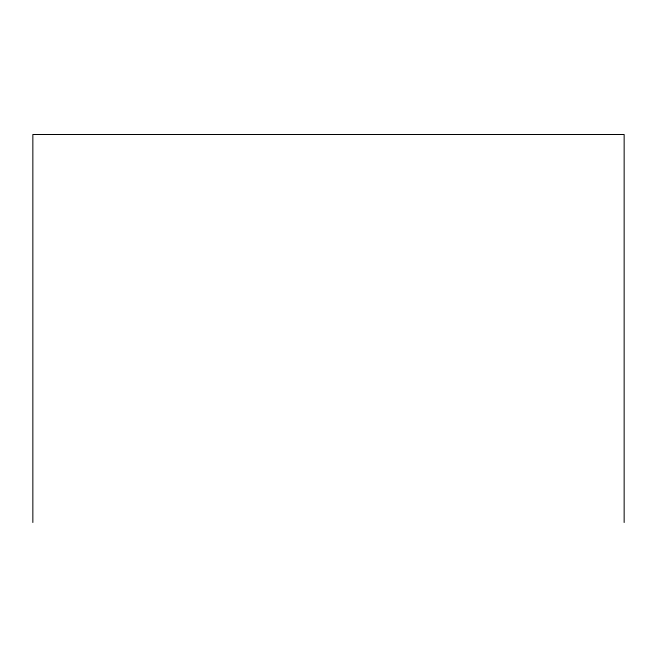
<?xml version="1.0" encoding="UTF-8"?>
<svg xmlns="http://www.w3.org/2000/svg" width="657" height="657" viewBox="0 0 657 657"><rect width="100%" height="100%" fill="white"/><g stroke="black" fill="none" stroke-linecap="round" stroke-linejoin="round"><path stroke-width="0.99" d="M624.15 522.496L624.15 134.504L32.85 134.504L32.85 522.496"/></g></svg>
